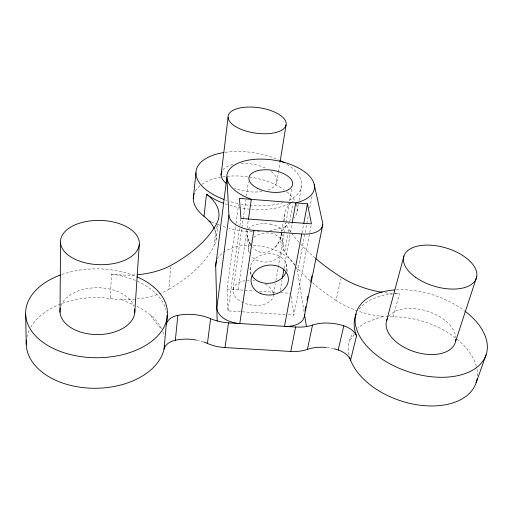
<?xml version="1.0" encoding="UTF-8"?>
<svg xmlns="http://www.w3.org/2000/svg" width="513" height="513" viewBox="0 0 513 513"><rect width="100%" height="100%" fill="white"/><g stroke="black" fill="none" stroke-linecap="round" stroke-linejoin="round"><path stroke-width="0.38" stroke-dasharray="2.56 1.92" d="M30.786 327.179A69.274 45.33 -0.6 0 1 110.327 298.572L111.475 274.057A65.722 36.692 2.7 0 0 135.849 274.846M110.327 298.572A64.561 37.507 2.3 0 0 168.835 289.3L170.9 266.843M281.701 233.396C280.598 242.033 274.519 251.088 265.439 252.55A13.601 13.434 58.6 0 1 260.033 252.165L256.013 250.312L252.627 247.407M168.835 289.3A197.075 103.19 -0.7 0 0 213.87 246.471L216.313 226.56M215.973 240.238L218.089 223.078M285.132 314.54L227.977 310.872L227.015 289.043L235.871 224.405M235.98 223.617L238.571 204.7M227.977 310.872L239.821 226.336M239.93 225.54L240.93 218.435M233.082 289.646L241.764 228.586M241.873 227.791L245.823 200.038M246.387 196.075L248.414 181.801M238.154 289.794L247.016 228.945M247.125 228.214L248.292 220.192M276.796 182.16L278.315 172.766M278.444 171.983L279.97 162.589M280.944 235.358L283.125 222.591M283.253 221.847L284.657 213.658M273.564 293.962L275.334 283.76M275.885 280.617L284.067 233.524M284.202 232.735L285.837 223.315M285.972 222.533L291.839 188.784M289.653 221.565L292.776 203.885M295.155 265.503A183.866 92.699 16.1 0 1 284.741 251.633L287.96 233.415M288.21 231.998L288.71 229.144A60.143 31.389 12.1 0 1 285.677 223.296M280.143 290.332L282.035 279.726M284.099 268.164L290.121 234.377M290.505 232.229L292.186 222.828M297.027 211.593L298.444 203.751M299.008 200.615L301.554 186.495M302.022 232.864L303.638 224.232M304.094 311.872L297.662 271.89L308.448 214.883M309.781 207.855L311.994 196.139M288.306 314.738L293.866 315.097L309.628 233.3M309.781 232.511L311.449 223.86M476.372 366.301A66.741 41.245 18.7 0 0 393.138 316.887A62.285 35.012 14.5 0 1 336.015 300.426L340.876 278.674M247.606 230.824L247.183 234.621L248.908 251.819M393.138 316.887L399.447 293.667A63.368 34.211 14.2 0 1 384.468 292.641M275.327 247.08C278.61 242.732 281.797 237.788 281.708 232.126L283.266 243.521M248.42 229.035C252.043 224.11 258.956 223.86 264.535 223.732M382.897 316.444L371.624 320.362A66.741 41.245 18.7 0 0 357.792 328.14M285.177 226.855L274.487 229.593A52.345 27.24 8.1 0 1 269.729 230.626M227.015 289.043L253.845 290.845M259.341 291.217L277.386 292.429M280.528 292.634L290.717 293.321M270.043 224.155C274.506 224.867 280.791 226.233 281.643 231.549M211.26 221.892L217.012 224.117M217.73 224.399L219.885 225.233M121.414 299.521L134.329 305.158M250.479 244.579L248.202 239.738L247.247 235.454L247.933 238.878L250.953 245.291M291.166 296.431L293.866 315.097M286.28 264.419L287.492 272.833M250.235 267.408L250.94 276.026M217.365 259.033A41.418 24.162 9 0 1 255.012 245.49A41.418 24.162 9 0 1 295.039 265.118M296.277 267.42A41.418 24.162 9 0 1 297.662 271.89M271.281 171.599A28.151 13.934 8.1 0 1 266.613 190.477M262.188 191.477A28.151 13.934 8.1 0 1 234.601 188.162M222.815 169.995A28.151 13.934 8.1 0 1 234.768 164.083M240.937 163.384A28.151 13.934 8.1 0 1 266.35 168.54M296.334 204.11A52.345 27.24 8.1 0 1 294.257 218.076M259.719 231.741A52.345 27.24 8.1 0 1 254.64 231.85M252.402 231.812A52.345 27.24 8.1 0 1 229.119 228.317M225.662 227.291A52.345 27.24 8.1 0 1 222.27 226.137M195.376 191.06A52.345 27.24 8.1 0 1 200.166 185.616M201.789 184.385A52.345 27.24 8.1 0 1 284.029 189.624M286.85 191.74A52.345 27.24 8.1 0 1 295.244 201.558M388.719 316.559A36.025 21.27 17.9 0 1 426.54 310.936A36.025 21.27 17.9 0 1 455.8 337.009M349.013 354.893A66.741 41.245 18.7 0 1 353.277 333.078M476.987 369.027A66.741 41.245 18.7 0 1 477.436 375.926M354.297 334.373A110.378 67.318 9 0 1 349.533 340.472M150.591 315.117A110.378 67.318 9 0 0 161.614 329A69.274 45.33 -0.6 0 0 136.586 306.19M26.862 337.253A69.274 45.33 -0.6 0 1 29.376 329.853M162.82 331.84A69.274 45.33 -0.6 0 1 164.179 336.579M60.893 305.895A37.43 23.418 0.2 0 1 97.573 287.735A37.43 23.418 0.2 0 1 133.957 306.248M253.813 237.442A17.737 14.524 -6.5 0 1 279.643 237.699A17.737 14.524 -6.5 0 1 276.424 258.924A17.737 14.524 -6.5 0 1 251.03 255.788M249.44 253.185A17.737 14.524 -6.5 0 1 251.447 239.815M251.229 274.327A18.372 14.8 -6.5 0 1 267.35 253.749A18.372 14.8 -6.5 0 1 286.254 271.281M61.746 274.526A70.922 44.445 0.1 0 1 136.214 276.488M286.966 164.314A53.307 26.407 8.1 0 1 287.261 201.07M283.202 202.577A53.307 26.407 8.1 0 1 241.456 204.219M237.91 203.526A53.307 26.407 8.1 0 1 229.048 201.218M226.727 200.468A53.307 26.407 8.1 0 1 225.585 200.07M225.143 152.342A53.307 26.407 8.1 0 1 278.283 159.723M336.015 300.426A183.866 92.699 16.1 0 1 312.282 282.554M309.961 280.502A183.866 92.699 16.1 0 1 296.976 267.574M284.741 251.633A59.162 32.172 12.4 0 1 281.842 232.331M282.49 230.888A59.162 32.172 12.4 0 1 289.12 223.136M315.142 258.039A186.86 90.359 15.7 0 1 300.785 244.291M298.938 242.258A186.86 90.359 15.7 0 1 288.71 229.144M284.895 220.68A60.143 31.389 12.1 0 1 293.263 201.122A53.166 26.529 8.1 0 1 292.525 201.628M359.055 309.32A68.037 40.489 18.1 0 1 392.419 293.994M395.222 293.789A68.037 40.489 18.1 0 1 399.447 293.667M289.287 203.539A53.166 26.529 8.1 0 1 229.773 205.373M227.586 204.7A53.166 26.529 8.1 0 1 224.944 203.802M214.53 229.317A60.803 33.775 4.2 0 1 213.87 246.471M111.475 274.057A70.685 44.58 0 0 1 165.975 309.737M166.443 311.596A70.685 44.58 0 0 1 166.622 312.526M396.382 289.826A68.261 40.354 18 0 1 464.406 310.731M196.646 340.125A37.859 25.868 5.3 0 1 203.231 341.838M326.839 347.519A37.34 24.752 14.9 0 1 333.61 348.686M265.272 284.106A20.328 12.325 9 0 1 267.042 303.221A20.328 12.325 9 0 1 236.429 298.104A20.328 12.325 9 0 1 244.836 280.688M247.324 280.361A20.328 12.325 9 0 1 249.209 280.258M252.915 280.387A20.328 12.325 9 0 1 254.692 280.598M264.516 223.649A13.71 4.168 1.9 0 1 270.146 224.078"/><path stroke-width="0.77" d="M60.008 312.282L60.528 242.944M164.551 347.634L164.667 345.461M134.739 312.667L139.279 244.554A39.443 22.136 1.6 0 0 82.195 222.43A39.443 22.136 1.6 0 0 78.258 260.642A39.443 22.136 1.6 0 0 139.279 244.554M26.426 339.991A69.274 45.33 -0.6 0 0 87.761 388.04A69.274 45.33 -0.6 0 0 164.006 349.25L166.327 324.145A70.685 44.58 0 0 0 166.994 315.315M164.006 349.25A18.135 12.165 4.9 0 1 175.337 340.26L177.851 315.367A38.642 25.445 5.6 0 1 210.606 318.682A35.108 21.687 7.7 0 0 228.516 322.837L295.578 327.025A34.846 21.27 11.3 0 0 312.507 325.095A38.097 24.329 14.5 0 1 343.838 325.832A18.205 11.401 14.4 0 1 356.548 335.893L350.578 360.132A66.741 41.245 18.7 0 0 418.153 404.962A66.741 41.245 18.7 0 0 477.135 378.684M193.292 198.384L195.934 172.907M214.293 228.779A60.803 33.775 4.2 0 0 204.02 216.345L206.515 194.183A53.166 26.529 8.1 0 0 223.405 203.238M221.084 174.991L228.086 117.4M217.172 320.958L215.691 266.144L226.887 177.222L228.926 215.345L216.813 307.8A22.181 13.857 8.4 0 0 239.77 323.543L253.832 230.369A23.79 12.684 8.4 0 1 228.926 215.345M326.153 347.448A37.34 24.752 14.9 0 0 307.428 349.391A34.185 21.687 11.4 0 1 290.788 351.456L225.008 347.57A34.442 22.104 7.6 0 1 207.451 343.447L210.606 318.682M225.008 347.57L228.516 322.837M248.401 219.455L251.332 199.339A44.214 21.905 8.9 0 1 235.172 164.654A44.214 21.905 8.9 0 1 301.92 169.976A44.214 21.905 8.9 0 1 295.744 202.885L292.186 222.828M280.098 161.807L286.062 125.018A29.305 12.831 8.2 0 0 245.118 107.223A29.305 12.831 8.2 0 0 240.225 128.968A29.305 12.831 8.2 0 0 286.062 125.018M282.31 278.193L283.958 268.947M314.212 184.43L322.587 222.584A23.662 12.511 10.4 0 1 301.759 233.986L284.491 326.332A22.072 13.678 10.9 0 0 304.466 314.693M303.786 223.444L307.454 203.815L239.436 198.396L240.93 218.435L311.449 223.86L307.454 203.815M290.788 351.456L295.578 327.025M304.978 310.307L305.761 306.389M307.024 300.124L307.806 296.213M310.641 282.112L311.898 275.847M321.33 228.849L321.645 227.285M304.395 315.97L322.722 224.912M307.428 349.391L312.507 325.095M350.578 360.132A17.846 11.607 14.8 0 0 338.182 349.969L343.838 325.832M386.725 320.349L403.943 255.968M455.621 341.241L476.718 276.834M476.128 382.769L486.1 354.778M253.832 230.369L301.759 233.986M209.099 221.052L210.542 221.61M349.475 357.042L349.783 358.478M304.472 314.212L306.46 326.55M25.65 314.059L26.24 344.274M226.06 183.231A28.151 13.934 8.1 0 1 221.994 171.214M204.02 216.345A52.345 27.24 8.1 0 1 194.222 193.484M455.877 339.131A36.025 21.27 17.9 0 1 415.517 352.065A36.025 21.27 17.9 0 1 387.552 318.4M134.662 309.14A37.43 23.418 0.2 0 1 96.547 334.566A37.43 23.418 0.2 0 1 60.29 307.973M215.691 266.144A41.418 24.162 9 0 1 216.775 260.29M285.786 272.615A18.372 14.8 -6.5 0 1 269.588 283.272A18.372 14.8 -6.5 0 1 251.96 275.686M136.958 276.808A70.922 44.445 0.1 0 1 148.481 343.627A70.922 44.445 0.1 0 1 41.329 341.107A70.922 44.445 0.1 0 1 60.412 275.006M223.88 199.454A53.307 26.407 8.1 0 1 195.934 173.067A53.307 26.407 8.1 0 1 223.642 152.573M279.707 160.37A53.307 26.407 8.1 0 1 284.459 162.82M315.732 258.546A186.86 90.359 15.7 0 0 341.209 277.2A63.368 34.211 14.2 0 0 382.127 292.288M206.515 194.183A61.842 32.973 4.4 0 1 216.672 223.668A200.487 100.785 -0.2 0 1 171.041 265.317A65.722 36.692 2.7 0 1 137.208 274.737M465.022 311.192A68.261 40.354 18 0 1 463.996 373.99A68.261 40.354 18 0 1 365.205 344.21A68.261 40.354 18 0 1 394.542 289.948M175.337 340.26A37.859 25.868 5.3 0 1 195.96 339.997M203.853 342.049A37.859 25.868 5.3 0 1 207.451 343.447M334.277 348.846A37.34 24.752 14.9 0 1 338.182 349.969M166.327 324.145A18.506 11.959 5.1 0 1 177.851 315.367M356.548 335.893A68.037 40.489 18.1 0 1 356.279 314.039M415.697 277.379A37.885 20.007 16.5 0 0 476.147 278.777A37.885 20.007 16.5 0 0 428.605 245.105A37.885 20.007 16.5 0 0 415.697 277.379M260.982 293.628A18.724 14.948 -6.4 0 0 288.409 278.751A18.724 14.948 -6.4 0 0 259.834 267.748A18.724 14.948 -6.4 0 0 260.982 293.628M257.603 188.342A22.091 10.94 8.9 0 0 292.506 184.994A22.091 10.94 8.9 0 0 262.239 169.912A22.091 10.94 8.9 0 0 257.603 188.342"/></g></svg>
